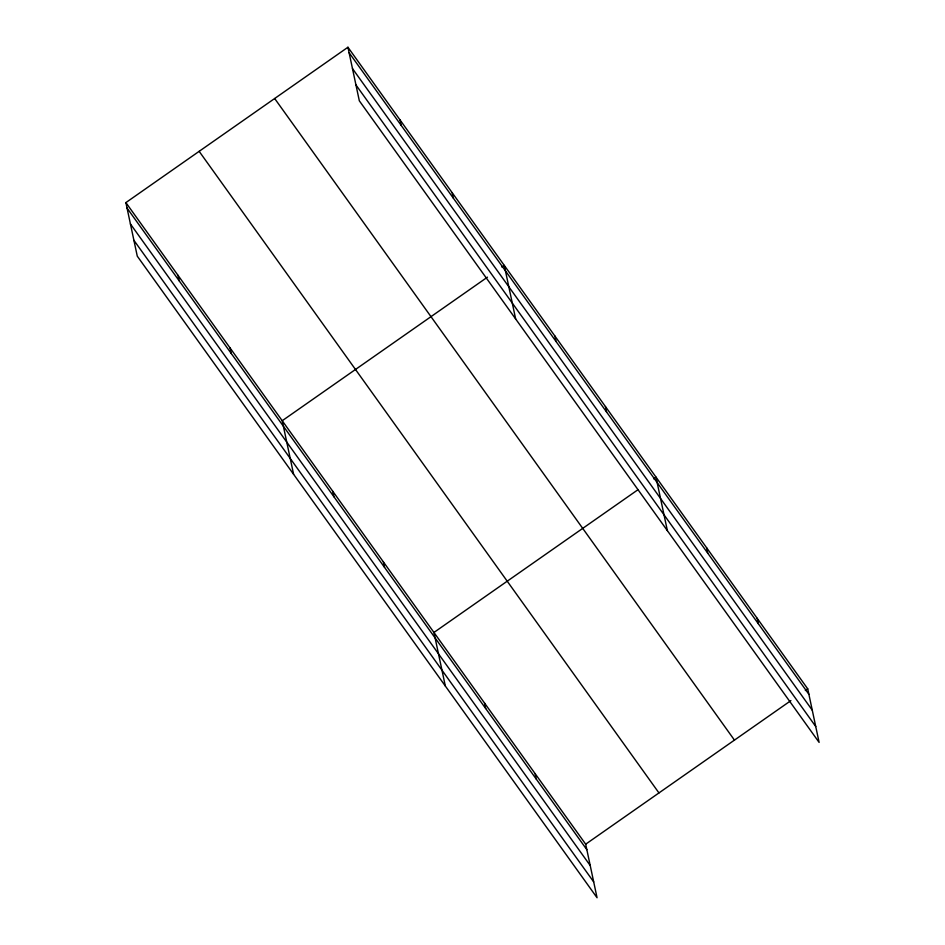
<?xml version="1.0" encoding="UTF-8"?>
<svg xmlns="http://www.w3.org/2000/svg" width="945" height="945" viewBox="0 0 945 945"><rect width="100%" height="100%" fill="white"/><g stroke="black" fill="none" stroke-linecap="round" stroke-linejoin="round"><path stroke-width="1.42" d="M125.886 202.596L585.676 844.192L597.063 897.75L137.273 256.154L125.886 202.596L347.937 47.25L807.727 688.846L819.114 742.404L359.324 100.808L347.937 47.25M487.455 277.157L282.212 420.738L293.6 474.295M501.866 267.069L504.276 265.391L515.651 318.949M637.981 489.723L433.944 632.465L445.331 686.023M653.597 478.796L655.995 477.119L667.383 530.677M585.676 844.192L790.918 700.611M805.329 690.523L807.727 688.846M349.107 52.731L808.896 694.327M352.485 68.595L812.263 710.191M355.958 84.944L815.748 726.528M274.664 98.516L734.454 740.112M199.159 151.33L658.948 792.926M127.055 208.089L586.833 849.673M130.422 223.953L590.212 865.537M133.895 240.29L593.684 881.886M757.158 618.266L758.315 623.747M706.576 547.687L707.746 553.168M605.426 406.539L606.584 412.02M554.845 335.971L556.014 341.452M452.159 192.674L453.328 198.155M400.054 119.968L401.212 125.449M535.094 773.612L536.264 779.093M484.525 703.045L485.683 708.526M383.363 561.897L384.532 567.378M332.794 491.317L333.951 496.798M230.107 348.032L231.265 353.513M177.991 275.314L179.16 280.795"/></g></svg>
